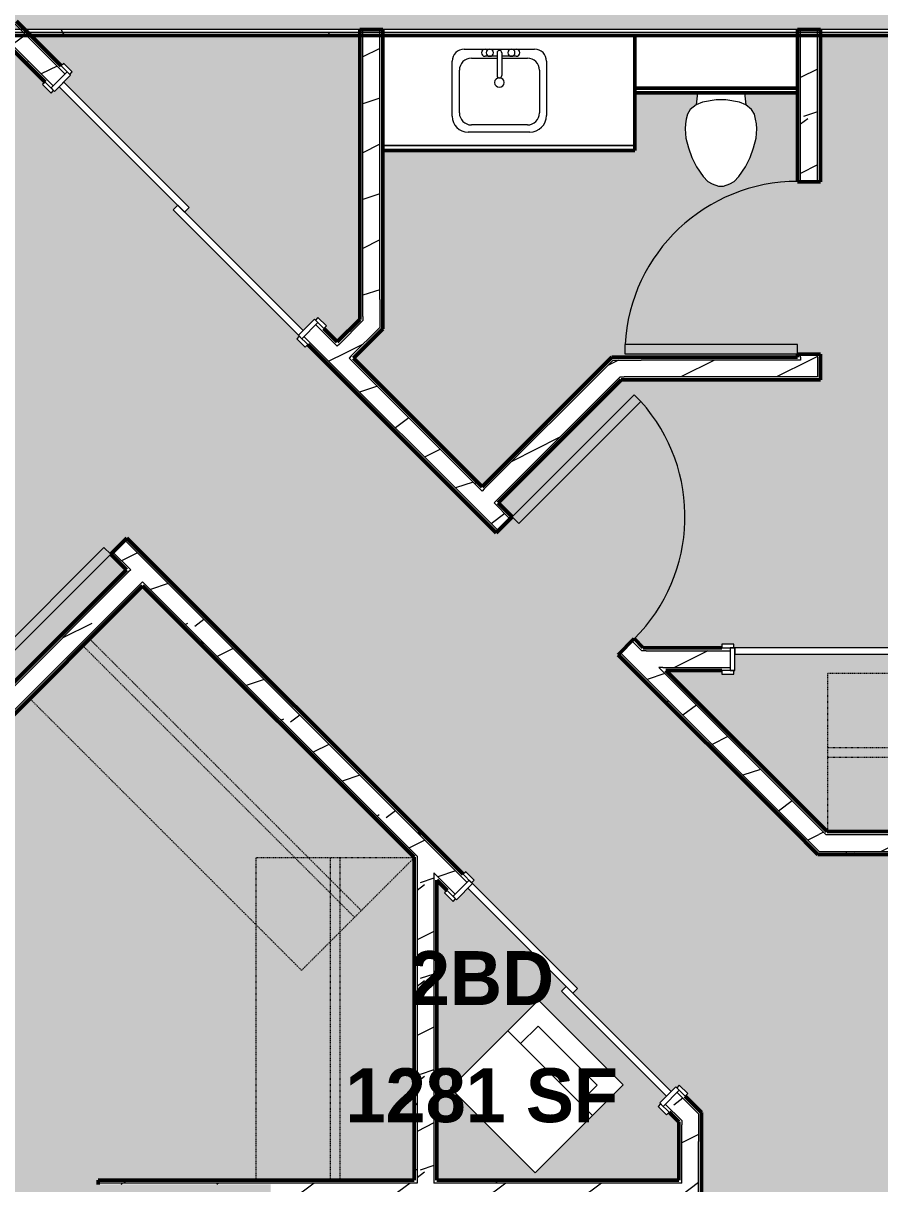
# Model space of a CAD drawing. Header units: inches. Extents: x -4292 to -464, y 9706 to 12474.
# Drawn here: x -2433.8 to -2255.1, y 10173.1 to 10415.3 of the extents above; entities that cross this region are included whole.
import ezdxf

# ---------------------------------------------------------------- set-up
doc = ezdxf.new("R2010")
doc.units = ezdxf.units.IN
doc.header["$MEASUREMENT"] = 0
doc.linetypes.add('Dash', pattern=[0.25, 0.125, -0.125])
for name, color, linetype, lineweight in [('A-AREA-IDEN', 2, 'Continuous', 9), ('A-AREA-PATT-4', 254, 'Continuous', 9), ('A-DOOR-1', 7, 'Continuous', 9), ('A-DOOR-2', 90, 'Continuous', 20), ('A-DOOR-FRAM-1', 90, 'Continuous', 20), ('A-WALL', 113, 'Continuous', 13), ('A-WALL-2', 250, 'Continuous', 50), ('A-WALL-3', 50, 'Continuous', 13), ('A-WALL-PATT-1', 7, 'Continuous', 9), ('A-WALL-PATT-2', 8, 'Continuous', 9), ('A-WALL-PATT-5', 111, 'Continuous', 9), ('I-WALL-1', 2, 'Continuous', 50), ('P-SANR-FIXT-1', 7, 'Continuous', 9), ('Q-CASE-1', 250, 'Continuous', 50), ('Q-CASE-2', 7, 'Continuous', 9), ('Q-CASE-HDLN-1', 7, 'Dash', 9)]:
    doc.layers.add(name, color=color, linetype=linetype, lineweight=lineweight)
doc.styles.add('Century Gothic_B', font='GOTHICB.TTF', dxfattribs={"height": 11.25})
pattern_1 = [(0, (0, 0), (38.4, 9.6), [1.584, -27.216, 1.584, -27.216, -153.6]), (0, (0, 0), (38.4, 9.6), [-57.6, 1.584, -56.016, 1.584, -27.216, -67.2]), (0, (0, 0), (38.4, 9.6), [-144, 1.584, -17.616, 1.584, -46.416]), (120, (14.4, 4.8), (-27.513844, 28.4553755), [1.584, -27.216, 1.584, -27.216, -153.6]), (120, (14.4, 4.8), (-27.513844, 28.4553755), [-57.6, 1.584, -56.016, 1.584, -27.216, -67.2]), (120, (14.4, 4.8), (-27.513844, 28.4553755), [-144, 1.584, -17.616, 1.584, -46.416]), (240, (19.2, 24), (-10.886156, -38.0553755), [1.584, -27.216, 1.584, -27.216, -153.6]), (240, (19.2, 24), (-10.886156, -38.0553755), [-57.6, 1.584, -56.016, 1.584, -27.216, -67.2]), (240, (19.2, 24), (-10.886156, -38.0553755), [-144, 1.584, -17.616, 1.584, -46.416])]
pattern_2 = [(216.87, (7.997, 19.992), (59.9755286, 39.9843071), [9.996, -89.964]), (206.565, (19.992, 13.994), (-19.991807, -19.992219), [22.352, -22.352]), (198.435, (19.992, 3.998), (-39.983821, -19.991955), [12.644, -50.576])]

msp = doc.modelspace()

# ---------------------------------------------------------------- hatches: boundary and pattern name
at = {"layer": 'A-AREA-PATT-4'}
h = msp.add_hatch(color=256, dxfattribs=at)
h.paths.add_polyline_path([(-2476.2006, 10374.4899), (-2474.9632, 10375.7274), (-2449.5073, 10350.2715), (-2450.7448, 10349.0341), (-2475.0515, 10373.3409)], flags=0)
h.paths.add_polyline_path([(-2499.6659, 10352.0262), (-2479.6659, 10352.0262), (-2479.6659, 10350.2762), (-2499.6659, 10350.2762)], flags=0)
h.paths.add_polyline_path([(-2290.1362, 9985.6894), (-2254.1112, 9985.6894), (-2254.1112, 9989.0644), (-2076.7987, 9989.0644), (-2076.7987, 10217.8239), (-2203.0257, 10217.8239), (-2203.0257, 10209.8239), (-2238.7757, 10209.8239), (-2238.7757, 10217.8239), (-2243.5257, 10217.8239), (-2243.5257, 10241.8239), (-2268.0509, 10241.8239), (-2309.7346, 10283.5076), (-2306.3759, 10286.8664), (-2304.4834, 10284.9739), (-2288.0746, 10284.9739), (-2288.0746, 10285.7239), (-2285.5746, 10285.7239), (-2285.5746, 10284.9739), (-2248.3246, 10284.9739), (-2248.3246, 10283.5989), (-2213.3246, 10283.5989), (-2213.3246, 10284.9739), (-2213.0746, 10284.9739), (-2213.0746, 10285.7239), (-2208.0746, 10285.7239), (-2208.0746, 10284.9739), (-2207.8246, 10284.9739), (-2207.8246, 10283.5989), (-2172.8246, 10283.5989), (-2172.8246, 10284.9739), (-2135.5746, 10284.9739), (-2135.5746, 10285.7239), (-2133.0746, 10285.7239), (-2133.0746, 10284.9739), (-2076.7987, 10284.9739), (-2076.7987, 10412.7894), (-2267.4966, 10412.7894), (-2267.4966, 10382.2428), (-2272.2466, 10382.2428), (-2272.2466, 10400.7894), (-2283.3219, 10400.7894), (-2283.0372, 10398.3132), (-2281.8454, 10397.3132), (-2281.2787, 10396.3132), (-2280.9209, 10394.8037), (-2280.8337, 10394.3094), (-2280.7466, 10393.3132), (-2280.9209, 10391.3208), (-2281.4588, 10389.3132), (-2282.1867, 10387.3132), (-2283.1194, 10385.3132), (-2284.5068, 10383.3132), (-2285.5068, 10382.3132), (-2286.3728, 10381.8132), (-2287.7466, 10381.3132), (-2288.7466, 10381.3132), (-2290.1203, 10381.8132), (-2290.9863, 10382.3132), (-2292.0529, 10383.4092), (-2293.4559, 10385.4894), (-2294.3064, 10387.3132), (-2295.0343, 10389.3132), (-2295.5722, 10391.3208), (-2295.7466, 10393.3132), (-2295.5722, 10394.8037), (-2295.4824, 10395.3132), (-2295.2144, 10396.3132), (-2294.6477, 10397.3132), (-2293.4559, 10398.3132), (-2293.1712, 10400.7894), (-2306.2466, 10400.7894), (-2306.2466, 10388.7894), (-2358.8391, 10388.7894), (-2358.8391, 10351.5345), (-2364.9415, 10345.432), (-2338.0715, 10318.562), (-2311.0157, 10345.6178), (-2272.2466, 10345.6178), (-2272.2466, 10346.2428), (-2267.4966, 10346.2428), (-2267.4966, 10340.8678), (-2309.0482, 10340.8678), (-2334.7127, 10315.2032), (-2331.8317, 10312.3222), (-2335.1905, 10308.9635), (-2374.4656, 10348.2386), (-2374.9959, 10347.7083), (-2376.7637, 10349.476), (-2376.2334, 10350.0064), (-2402.5731, 10376.3461), (-2401.6008, 10377.3184), (-2426.3496, 10402.0671), (-2427.3218, 10401.0948), (-2427.4986, 10401.2716), (-2428.0289, 10400.7413), (-2429.7967, 10402.509), (-2429.2664, 10403.0394), (-2437.7517, 10411.5247), (-2448.6234, 10400.6529), (-2449.3305, 10401.36), (-2450.7448, 10399.9458), (-2452.1148, 10401.3158), (-2452.5567, 10400.8739), (-2452.6009, 10400.9181), (-2477.1729, 10376.3461), (-2477.1287, 10376.3019), (-2477.5706, 10375.86), (-2476.2006, 10374.4899), (-2477.5264, 10373.1641), (-2437.6738, 10333.3114), (-2441.0325, 10329.9527), (-2480.1781, 10369.0982), (-2491.0869, 10358.1894), (-2499.6659, 10358.1894), (-2499.6659, 10352.0262), (-2501.4159, 10352.0262), (-2501.4159, 10351.4012), (-2503.4159, 10351.4012), (-2503.4159, 10352.0262), (-2504.5409, 10352.0262), (-2504.5409, 10354.0262), (-2504.4159, 10354.0262), (-2504.4159, 10358.1894), (-2519.9487, 10358.1894), (-2519.9487, 10308.4012), (-2504.4159, 10308.4012), (-2504.4159, 10310.0262), (-2504.5409, 10310.0262), (-2504.5409, 10312.0262), (-2503.4159, 10312.0262), (-2503.4159, 10312.6512), (-2501.4159, 10312.6512), (-2501.4159, 10312.0262), (-2499.6659, 10312.0262), (-2499.6659, 10303.6512), (-2519.9487, 10303.6512), (-2519.9487, 10297.6274), (-2512.5225, 10297.6274), (-2511.5581, 10297.5005), (-2510.6594, 10297.1282), (-2509.8877, 10296.5361), (-2509.2955, 10295.7643), (-2508.9233, 10294.8656), (-2508.7963, 10293.8249), (-2508.7963, 10292.5129), (-2505.7725, 10292.8606), (-2504.7725, 10294.0523), (-2503.7725, 10294.6191), (-2502.263, 10294.9769), (-2501.7687, 10295.0641), (-2500.6493, 10295.1404), (-2498.7801, 10294.9769), (-2496.7725, 10294.439), (-2494.7725, 10293.711), (-2492.7725, 10292.7784), (-2490.7725, 10291.391), (-2489.7725, 10290.391), (-2489.2673, 10289.5107), (-2488.7725, 10288.1512), (-2488.7725, 10287.1512), (-2489.2725, 10285.7775), (-2489.7725, 10284.9115), (-2490.7725, 10283.9115), (-2492.7725, 10282.524), (-2495.233, 10281.4238), (-2496.9487, 10280.8162), (-2498.7801, 10280.3255), (-2500.7725, 10280.1512), (-2502.263, 10280.3255), (-2502.7725, 10280.4154), (-2503.7725, 10280.6833), (-2504.7725, 10281.2501), (-2505.7725, 10282.4418), (-2508.7963, 10282.7896), (-2508.7963, 10281.4012), (-2508.9233, 10280.4368), (-2509.2955, 10279.5381), (-2509.8877, 10278.7664), (-2510.6594, 10278.1742), (-2511.6956, 10277.7839), (-2512.5704, 10277.675), (-2519.9487, 10277.675), (-2519.9487, 10269.6512), (-2495.9487, 10269.6512), (-2495.9487, 10203.8239), (-2459.9487, 10203.8239), (-2459.9487, 10210.516), (-2459.0737, 10210.516), (-2459.0737, 10174.516), (-2456.0737, 10174.516), (-2456.0737, 10210.516), (-2455.1987, 10210.516), (-2455.1987, 10173.8239), (-2452.1987, 10173.8239), (-2452.1987, 10169.0739), (-2519.9487, 10169.0739), (-2519.9487, 10133.7894), (-2439.9487, 10133.7894), (-2439.9487, 10055.7894), (-2519.9487, 10055.7894), (-2519.9487, 10022.3144), (-2526.1362, 10022.3144), (-2526.1362, 10021.5894), (-2514.0987, 10021.5894), (-2514.0987, 9989.0644), (-2403.9487, 9989.0644), (-2403.9487, 10123.8144), (-2399.1987, 10123.8144), (-2399.1987, 9989.0644), (-2297.0737, 9989.0644), (-2297.0737, 10127.4489), (-2292.3237, 10127.4489), (-2292.3237, 9989.0644), (-2292.1362, 9989.0644), (-2292.1362, 9985.6894), (-2292.0529, 9985.6894)], flags=0)
h.paths.add_polyline_path([(-2138.5362, 9990.0644), (-2204.8708, 9990.0644), (-2204.8264, 10006.1894), (-2186.8708, 10006.1894), (-2186.8708, 10002.1894), (-2150.8708, 10002.1894), (-2150.8708, 10006.1894), (-2132.8708, 10006.1894), (-2132.8708, 9990.0644), (-2133.8708, 9990.0644)], flags=0)
h.paths.add_polyline_path([(-2082.3605, 10003.1394), (-2113.3605, 10003.1394), (-2113.3605, 10009.1394), (-2114.3605, 10009.1394), (-2114.3605, 10045.1394), (-2113.3605, 10045.1394), (-2113.3605, 10051.1394), (-2078.3605, 10051.1394), (-2078.3605, 10003.1394)], flags=0)
h.paths.add_polyline_path([(-2236.9236, 10003.1394), (-2252.3605, 10003.1394), (-2252.3605, 10051.1394), (-2217.3605, 10051.1394), (-2217.3605, 10045.1394), (-2216.3605, 10045.1394), (-2216.3605, 10009.1394), (-2217.3605, 10009.1394), (-2217.3605, 10003.1394), (-2231.9636, 10003.1394)], flags=0)
h.paths.add_polyline_path([(-2512.5704, 10034.7894), (-2519.4487, 10034.7894), (-2519.4487, 10052.7894), (-2501.4487, 10052.7894), (-2501.4487, 10034.7894), (-2511.0025, 10034.7894)], flags=0)
h.paths.add_polyline_path([(-2129.3605, 10054.4644), (-2201.3605, 10054.4644), (-2201.3605, 10055.4644), (-2207.3605, 10055.4644), (-2207.3605, 10090.4644), (-2123.3605, 10090.4644), (-2123.3605, 10055.4644), (-2129.3605, 10055.4644)], flags=0)
h.paths.add_polyline_path([(-2130.2217, 10125.0484), (-2145.7217, 10125.0484), (-2145.7217, 10133.8239), (-2157.2217, 10133.8239), (-2157.2217, 10125.0484), (-2173.7217, 10125.0484), (-2173.7217, 10133.8239), (-2188.4442, 10133.8239), (-2188.4442, 10125.0484), (-2204.9442, 10125.0484), (-2204.9442, 10133.8239), (-2216.4442, 10133.8239), (-2216.4442, 10125.0484), (-2232.9442, 10125.0484), (-2232.9442, 10133.8239), (-2250.3342, 10133.8239), (-2250.3342, 10169.8239), (-2172.2486, 10169.8239), (-2172.2266, 10172.0553), (-2172.191, 10172.1412), (-2172.0518, 10172.1989), (-2171.1557, 10172.22), (-2171.1557, 10172.4489), (-2168.5325, 10172.4489), (-2168.5325, 10172.6989), (-2167.942, 10172.6989), (-2167.942, 10172.4489), (-2167.3514, 10172.4489), (-2167.3514, 10172.6989), (-2166.7609, 10172.6989), (-2166.7609, 10172.4489), (-2166.1703, 10172.4489), (-2166.1703, 10172.6989), (-2165.5798, 10172.6989), (-2165.5798, 10172.4489), (-2164.9892, 10172.4489), (-2164.9892, 10172.6989), (-2164.3986, 10172.6989), (-2164.3986, 10172.4489), (-2155.0076, 10172.4489), (-2155.0076, 10172.6989), (-2153.1062, 10172.6989), (-2153.1062, 10172.4489), (-2149.3416, 10172.4489), (-2149.3416, 10172.1989), (-2148.4455, 10172.1989), (-2148.2486, 10172.002), (-2148.2486, 10169.8239), (-2112.7987, 10169.8239), (-2112.7987, 10133.8239), (-2129.2217, 10133.8239), (-2129.2217, 10125.0484)], flags=0)
h.paths.add_polyline_path([(-2519.2397, 10136.7212), (-2519.4487, 10136.7212), (-2519.4487, 10154.7212), (-2501.4487, 10154.7212), (-2501.4487, 10136.7212), (-2518.4112, 10136.7212)], flags=0)
h.paths.add_polyline_path([(-2401.5737, 10159.8144), (-2403.9487, 10159.8144), (-2403.9487, 10169.0739), (-2418.1987, 10169.0739), (-2418.1987, 10169.9489), (-2382.1987, 10169.9489), (-2382.1987, 10172.9489), (-2418.1987, 10172.9489), (-2418.1987, 10173.8239), (-2352.2987, 10173.8239), (-2352.2987, 10241.2189), (-2408.9475, 10297.8677), (-2455.1987, 10251.6165), (-2455.1987, 10244.516), (-2459.9487, 10244.516), (-2459.9487, 10253.584), (-2412.3063, 10301.2265), (-2415.5767, 10304.4968), (-2412.2179, 10307.8556), (-2342.0376, 10237.6753), (-2341.5072, 10238.2056), (-2339.7395, 10236.4378), (-2340.2698, 10235.9075), (-2318.1727, 10213.8104), (-2319.145, 10212.8381), (-2298.6389, 10192.332), (-2297.6666, 10193.3043), (-2297.4898, 10193.1275), (-2296.9595, 10193.6579), (-2295.1917, 10191.8901), (-2295.7221, 10191.3598), (-2292.3237, 10187.9614), (-2292.3237, 10163.4489), (-2297.0737, 10163.4489), (-2297.0737, 10169.0739), (-2399.1987, 10169.0739), (-2399.1987, 10159.8144), (-2399.8237, 10159.8144)], flags=0)
h.paths.add_polyline_path([(-2297.0737, 10173.8239), (-2297.0737, 10185.9939), (-2299.0808, 10188.001), (-2299.6112, 10187.4707), (-2301.3789, 10189.2384), (-2300.8486, 10189.7688), (-2301.0254, 10189.9455), (-2299.6112, 10191.3598), (-2321.5315, 10213.2801), (-2320.5592, 10214.2523), (-2341.0653, 10234.7584), (-2343.4518, 10232.372), (-2343.6286, 10232.5487), (-2344.1589, 10232.0184), (-2345.9267, 10233.7862), (-2345.3963, 10234.3165), (-2347.5487, 10236.4378), (-2347.5487, 10173.8239), (-2308.6381, 10173.8239)], flags=0)
h.paths.add_polyline_path([(-2327.0228, 10175.3526), (-2344.7005, 10193.0303), (-2326.3157, 10211.4151), (-2308.6381, 10193.7374), (-2323.322, 10179.0535)], flags=0)
h.paths.add_polyline_path([(-2238.7757, 10239.8239), (-2203.0257, 10239.8239), (-2203.0257, 10241.8239), (-2238.7757, 10241.8239)], flags=0)
h.paths.add_polyline_path([(-2076.7987, 10246.5739), (-2076.7987, 10248.1894), (-2101.0487, 10248.2239), (-2101.0487, 10257.6979), (-2101.5487, 10257.7229), (-2101.5487, 10258.1809), (-2101.0487, 10258.1809), (-2101.0487, 10274.4522), (-2101.5487, 10274.4896), (-2101.5487, 10275.1766), (-2101.0487, 10275.1766), (-2101.0487, 10276.1894), (-2076.7987, 10276.1894), (-2076.7987, 10280.2239), (-2103.9737, 10280.2239), (-2103.9737, 10278.2239), (-2108.7237, 10278.2239), (-2108.7237, 10280.2239), (-2133.0746, 10280.2239), (-2133.0746, 10279.4739), (-2135.5746, 10279.4739), (-2135.5746, 10280.2239), (-2135.8246, 10280.2239), (-2135.8246, 10283.5989), (-2170.8246, 10283.5989), (-2170.8246, 10282.2239), (-2207.8246, 10282.2239), (-2207.8246, 10280.2239), (-2208.0746, 10280.2239), (-2208.0746, 10279.4739), (-2213.0746, 10279.4739), (-2213.0746, 10280.2239), (-2213.3246, 10280.2239), (-2213.3246, 10282.2239), (-2250.3246, 10282.2239), (-2250.3342, 10283.5989), (-2285.3246, 10283.5989), (-2285.3246, 10280.2239), (-2285.5746, 10280.2239), (-2285.5746, 10279.4739), (-2288.0746, 10279.4739), (-2288.0746, 10280.2239), (-2299.7334, 10280.2239), (-2266.0834, 10246.5739), (-2108.7237, 10246.5739), (-2108.7237, 10248.2239), (-2103.9737, 10248.2239), (-2103.9737, 10246.5739), (-2099.1001, 10246.5739)], flags=0)
h.paths.add_polyline_path([(-2499.6659, 10312.0262), (-2499.6659, 10313.7762), (-2479.6659, 10313.7762), (-2479.6659, 10312.0262), (-2498.8966, 10312.0262)], flags=0)
h.paths.add_polyline_path([(-2202.8601, 10332.5245), (-2202.8601, 10412.5245), (-2124.8601, 10412.5245), (-2124.8601, 10332.5245), (-2126.6648, 10332.5245)], flags=0)
h.paths.add_polyline_path([(-2368.3003, 10348.7908), (-2363.5891, 10353.502), (-2363.5891, 10412.7894), (-2432.2989, 10412.7894), (-2425.9076, 10406.3981), (-2425.3773, 10406.9285), (-2423.6095, 10405.1607), (-2424.1399, 10404.6304), (-2423.9631, 10404.4536), (-2425.3773, 10403.0394), (-2399.2143, 10376.8764), (-2400.1866, 10375.9041), (-2375.4379, 10351.1554), (-2373.0514, 10353.5419), (-2372.8746, 10353.3651), (-2372.3443, 10353.8954), (-2370.5765, 10352.1277), (-2371.1069, 10351.5974), (-2368.9855, 10349.476)], flags=0)
h.paths.add_polyline_path([(-2121.8601, 10394.0245), (-2121.8601, 10412.0245), (-2103.8601, 10412.0245), (-2103.8601, 10394.0245), (-2106.3487, 10394.0245)], flags=0)
h.paths.add_polyline_path([(-2205.7919, 10394.0245), (-2223.7919, 10394.0245), (-2223.7919, 10412.0245), (-2205.7919, 10412.0245)], flags=0)
at = {"layer": 'A-WALL-PATT-1'}
h = msp.add_hatch(dxfattribs=at)
h.set_pattern_fill('FP_1', color=256, style=0, pattern_type=2)
h.set_pattern_definition(pattern_1)
h.paths.add_polyline_path([(-2268.0509, 10242.4489), (-2267.792, 10242.4489), (-2309.2927, 10283.9496), (-2309.7346, 10283.5076), (-2268.6759, 10242.4489)], flags=0)
h.paths.add_polyline_path([(-2335.1905, 10308.9635), (-2334.7486, 10309.4054), (-2375.2611, 10349.918), (-2375.703, 10349.476), (-2347.1823, 10320.9553)], flags=0)
h.paths.add_polyline_path([(-2428.0289, 10401.8019), (-2427.587, 10402.2439), (-2437.3466, 10411.9298), (-2437.7517, 10411.5247), (-2428.4709, 10402.2439)], flags=0)
h.paths.add_polyline_path([(-2438.1936, 10412.7894), (-2438.1325, 10412.7894), (-2438.1936, 10412.8505), (-2438.2547, 10412.7894)], flags=0)
h = msp.add_hatch(dxfattribs=at)
h.set_pattern_fill('FP_1', color=256, style=0, pattern_type=2)
h.set_pattern_definition(pattern_1)
h.paths.add_polyline_path([(-2266.9673, 10246.5739), (-2266.0834, 10246.5739), (-2300.3584, 10280.8489), (-2301.2423, 10280.8489), (-2271.917, 10251.5236)], flags=0)
h.paths.add_polyline_path([(-2304.7423, 10284.3489), (-2303.8584, 10284.3489), (-2306.3759, 10286.8664), (-2306.8178, 10286.4244)], flags=0)
h.paths.add_polyline_path([(-2332.2737, 10311.8803), (-2331.8317, 10312.3222), (-2335.1547, 10315.6452), (-2335.5966, 10315.2032), (-2334.7486, 10314.3552)], flags=0)
h.paths.add_polyline_path([(-2338.0715, 10317.6781), (-2337.6295, 10318.12), (-2365.3835, 10345.874), (-2365.8254, 10345.432), (-2347.1823, 10326.7889)], flags=0)
h.paths.add_polyline_path([(-2368.3003, 10347.9069), (-2367.8583, 10348.3488), (-2372.3443, 10352.8348), (-2372.7862, 10352.3928), (-2368.7422, 10348.3488)], flags=0)
h.paths.add_polyline_path([(-2425.1121, 10404.7187), (-2424.6702, 10405.1607), (-2432.2989, 10412.7894), (-2433.1828, 10412.7894), (-2425.3773, 10404.9839)], flags=0)
h = msp.add_hatch(dxfattribs=at)
h.set_pattern_fill('FP_1', color=256, style=0, pattern_type=2)
h.set_pattern_definition(pattern_1)
h.paths.add_polyline_path([(-2292.3237, 10187.0775), (-2292.3237, 10187.9614), (-2296.9595, 10192.5972), (-2297.4015, 10192.1553), (-2292.9487, 10187.7025)], flags=0)
h.paths.add_polyline_path([(-2341.2421, 10235.9959), (-2340.8001, 10236.4378), (-2412.2179, 10307.8556), (-2412.6599, 10307.4137), (-2341.684, 10236.4378)], flags=0)
h.paths.add_polyline_path([(-2438.1157, 10332.8695), (-2437.6738, 10333.3114), (-2477.5284, 10373.1622), (-2477.6148, 10373.0757), (-2477.7916, 10373.2525), (-2478.1451, 10372.8989), (-2440.5906, 10335.3444)], flags=0)
h = msp.add_hatch(dxfattribs=at)
h.set_pattern_fill('FP_1', color=256, style=0, pattern_type=2)
h.set_pattern_definition(pattern_1)
h.paths.add_polyline_path([(-2296.4487, 10185.3689), (-2296.4487, 10186.2528), (-2299.8763, 10189.6804), (-2300.3183, 10189.2384), (-2297.0737, 10185.9939)], flags=0)
h.paths.add_polyline_path([(-2344.1589, 10233.0791), (-2343.7169, 10233.521), (-2348.1737, 10237.9778), (-2348.1737, 10237.0939), (-2344.6008, 10233.521)], flags=0)
h.paths.add_polyline_path([(-2351.6737, 10240.5939), (-2351.6737, 10241.4778), (-2408.9475, 10298.7516), (-2409.3895, 10298.3097), (-2352.2987, 10241.2189)], flags=0)
h.paths.add_polyline_path([(-2411.8644, 10300.7845), (-2411.4224, 10301.2265), (-2415.1347, 10304.9388), (-2415.5767, 10304.4968), (-2412.3063, 10301.2265)], flags=0)
h.paths.add_polyline_path([(-2441.0325, 10329.9527), (-2440.5906, 10330.3946), (-2480.62, 10370.4241), (-2481.062, 10369.9821), (-2441.4745, 10330.3946)], flags=0)
h = msp.add_hatch(dxfattribs=at)
h.set_pattern_fill('FP_1', color=256, style=0, pattern_type=2)
h.set_pattern_definition(pattern_1)
h.paths.add_polyline_path([(-2337.6295, 10318.12), (-2310.1318, 10345.6178), (-2311.0157, 10345.6178), (-2338.0715, 10318.562)], flags=0)
h = msp.add_hatch(dxfattribs=at)
h.set_pattern_fill('FP_1', color=256, style=0, pattern_type=2)
h.set_pattern_definition(pattern_1)
h.paths.add_polyline_path([(-2292.0529, 10340.8678), (-2267.4966, 10340.8678), (-2267.4966, 10341.4928), (-2308.4232, 10341.4928), (-2309.0482, 10340.8678), (-2304.9232, 10340.8678)], flags=0)
h = msp.add_hatch(dxfattribs=at)
h.set_pattern_fill('FP_1', color=256, style=0, pattern_type=2)
h.set_pattern_definition(pattern_1)
h.paths.add_polyline_path([(-2181.7942, 10241.8239), (-2076.1737, 10241.8239), (-2076.1737, 10242.4489), (-2239.4007, 10242.4489), (-2239.4007, 10241.8239), (-2203.0257, 10241.8239)], flags=0)
h.paths.add_polyline_path([(-2266.3423, 10241.8239), (-2242.9007, 10241.8239), (-2242.9007, 10242.4489), (-2268.6759, 10242.4489), (-2268.0509, 10241.8239), (-2267.167, 10241.8239)], flags=0)
h = msp.add_hatch(dxfattribs=at)
h.set_pattern_fill('FP_1', color=256, style=0, pattern_type=2)
h.set_pattern_definition(pattern_1)
h.paths.add_polyline_path([(-2351.6737, 10173.8239), (-2351.6737, 10240.5939), (-2352.2987, 10241.2189), (-2352.2987, 10173.8239)], flags=0)
h = msp.add_hatch(dxfattribs=at)
h.set_pattern_fill('FP_1', color=256, style=0, pattern_type=2)
h.set_pattern_definition(pattern_1)
h.paths.add_polyline_path([(-2347.5487, 10173.8239), (-2347.5487, 10236.4689), (-2348.1737, 10237.0939), (-2348.1737, 10173.8239)], flags=0)
h = msp.add_hatch(dxfattribs=at)
h.set_pattern_fill('FP_1', color=256, style=0, pattern_type=2)
h.set_pattern_definition(pattern_1)
h.paths.add_polyline_path([(-2292.9487, 9988.4394), (-2292.3237, 9988.4394), (-2292.3237, 10127.4489), (-2292.9487, 10127.4489), (-2292.9487, 9997.5995)], flags=0)
h.paths.add_polyline_path([(-2292.9487, 10163.4489), (-2292.3237, 10163.4489), (-2292.3237, 10187.0775), (-2292.9487, 10187.7025), (-2292.9487, 10169.6989)], flags=0)
h = msp.add_hatch(dxfattribs=at)
h.set_pattern_fill('FP_1', color=256, style=0, pattern_type=2)
h.set_pattern_definition(pattern_1)
h.paths.add_polyline_path([(-2308.6381, 10173.1989), (-2297.0737, 10173.1989), (-2297.0737, 10173.8239), (-2348.1737, 10173.8239), (-2348.1737, 10173.1989), (-2319.6176, 10173.1989)], flags=0)
h.paths.add_polyline_path([(-2382.1987, 10173.1989), (-2351.6737, 10173.1989), (-2351.6737, 10173.8239), (-2418.1987, 10173.8239), (-2418.1987, 10173.1989), (-2402.3117, 10173.1989)], flags=0)
h.paths.add_polyline_path([(-2485.0058, 10173.1989), (-2459.3237, 10173.2402), (-2459.3237, 10173.8239), (-2519.9487, 10173.8239), (-2519.9487, 10173.1989), (-2487.8791, 10173.1989)], flags=0)
h.paths.add_polyline_path([(-2452.1987, 10173.1989), (-2452.1987, 10173.8239), (-2455.8237, 10173.8239), (-2455.8237, 10173.1989), (-2455.1987, 10173.1989)], flags=0)
at = {"layer": 'A-WALL-PATT-2'}
h = msp.add_hatch(dxfattribs=at)
h.set_pattern_fill('FP_2', color=256, style=0, pattern_type=2)
h.set_pattern_definition(pattern_2)
h.paths.add_polyline_path([(-2266.3587, 10245.9489), (-2266.3423, 10245.9489), (-2306.8178, 10286.4244), (-2309.2927, 10283.9496), (-2271.292, 10245.9489), (-2266.9673, 10245.9489)], flags=0)
h.paths.add_polyline_path([(-2334.7486, 10309.4054), (-2332.2737, 10311.8803), (-2372.7862, 10352.3928), (-2375.2611, 10349.918), (-2347.1823, 10321.8392)], flags=0)
h.paths.add_polyline_path([(-2436.4869, 10412.7894), (-2437.0047, 10414.0394), (-2438.1936, 10412.8505), (-2437.7517, 10412.4085), (-2437.3708, 10412.7894), (-2436.7458, 10412.7894)], flags=0)
h.paths.add_polyline_path([(-2427.587, 10402.2439), (-2425.1121, 10404.7187), (-2433.1828, 10412.7894), (-2436.4869, 10412.7894), (-2437.3097, 10411.9666), (-2427.8522, 10402.509)], flags=0)
h = msp.add_hatch(dxfattribs=at)
h.set_pattern_fill('FP_2', color=256, style=0, pattern_type=2)
h.set_pattern_definition(pattern_2)
h.paths.add_polyline_path([(-2362.9641, 10353.2431), (-2359.4641, 10356.7431), (-2359.4641, 10412.7894), (-2362.9641, 10412.7894), (-2362.9641, 10353.502)], flags=0)
h = msp.add_hatch(dxfattribs=at)
h.set_pattern_fill('FP_2', color=256, style=0, pattern_type=2)
h.set_pattern_definition(pattern_2)
h.paths.add_polyline_path([(-2268.1216, 10344.9928), (-2268.1216, 10346.2428), (-2271.6216, 10346.2428), (-2271.6216, 10344.9928)], flags=0)
h.paths.add_polyline_path([(-2271.6216, 10382.2428), (-2268.1216, 10382.2428), (-2268.1216, 10412.7894), (-2271.6216, 10412.7894), (-2271.6216, 10411.9766)], flags=0)
h = msp.add_hatch(dxfattribs=at)
h.set_pattern_fill('FP_2', color=256, style=0, pattern_type=2)
h.set_pattern_definition(pattern_2)
h.paths.add_polyline_path([(-2292.9487, 10182.7528), (-2292.9487, 10187.7025), (-2297.4015, 10192.1553), (-2299.8763, 10189.6804), (-2293.8164, 10183.6205)], flags=0)
h.paths.add_polyline_path([(-2343.7169, 10233.521), (-2341.2421, 10235.9959), (-2412.6599, 10307.4137), (-2415.1347, 10304.9388), (-2344.1589, 10233.9629)], flags=0)
h.paths.add_polyline_path([(-2440.5906, 10330.3946), (-2438.1157, 10332.8695), (-2478.1451, 10372.8989), (-2480.62, 10370.4241), (-2451.2465, 10341.0505)], flags=0)
h = msp.add_hatch(dxfattribs=at)
h.set_pattern_fill('FP_2', color=256, style=0, pattern_type=2)
h.set_pattern_definition(pattern_2)
h.paths.add_polyline_path([(-2365.8254, 10345.432), (-2359.4641, 10351.7933), (-2359.4641, 10356.7431), (-2368.3003, 10347.9069), (-2366.2674, 10345.874)], flags=0)
h = msp.add_hatch(dxfattribs=at)
h.set_pattern_fill('FP_2', color=256, style=0, pattern_type=2)
h.set_pattern_definition(pattern_2)
h.paths.add_polyline_path([(-2335.5966, 10315.2032), (-2305.8071, 10344.9928), (-2310.7568, 10344.9928), (-2338.0715, 10317.6781), (-2336.0385, 10315.6452)], flags=0)
h = msp.add_hatch(dxfattribs=at)
h.set_pattern_fill('FP_2', color=256, style=0, pattern_type=2)
h.set_pattern_definition(pattern_2)
h.paths.add_polyline_path([(-2268.1216, 10341.4928), (-2268.1216, 10344.9928), (-2305.8071, 10344.9928), (-2309.3071, 10341.4928), (-2292.0529, 10341.4928)], flags=0)
h = msp.add_hatch(dxfattribs=at)
h.set_pattern_fill('FP_2', color=256, style=0, pattern_type=2)
h.set_pattern_definition(pattern_2)
h.paths.add_polyline_path([(-2459.3237, 10248.3754), (-2408.9475, 10298.7516), (-2411.4224, 10301.2265), (-2459.3237, 10253.3252), (-2459.3237, 10250.9915)], flags=0)
h = msp.add_hatch(dxfattribs=at)
h.set_pattern_fill('FP_2', color=256, style=0, pattern_type=2)
h.set_pattern_definition(pattern_2)
h.paths.add_polyline_path([(-2076.7987, 10280.8489), (-2076.1737, 10280.8489), (-2076.1737, 10284.3489), (-2134.8246, 10284.3489), (-2134.8246, 10280.8489), (-2099.1001, 10280.8489)], flags=0)
h.paths.add_polyline_path([(-2212.3246, 10280.8489), (-2208.8246, 10280.8489), (-2208.8246, 10284.3489), (-2212.3246, 10284.3489)], flags=0)
h.paths.add_polyline_path([(-2300.3584, 10280.8489), (-2286.3246, 10280.8489), (-2286.3246, 10284.3489), (-2304.7423, 10284.3489), (-2301.2423, 10280.8489)], flags=0)
h = msp.add_hatch(dxfattribs=at)
h.set_pattern_fill('FP_2', color=256, style=0, pattern_type=2)
h.set_pattern_definition(pattern_2)
h.paths.add_polyline_path([(-2126.6648, 10242.4489), (-2076.1737, 10242.4489), (-2076.1737, 10245.9489), (-2271.2425, 10245.8994), (-2267.792, 10242.4489), (-2181.7942, 10242.4489)], flags=0)
h = msp.add_hatch(dxfattribs=at)
h.set_pattern_fill('FP_2', color=256, style=0, pattern_type=2)
h.set_pattern_definition(pattern_2)
h.paths.add_polyline_path([(-2348.1737, 10173.1989), (-2348.1737, 10237.9778), (-2351.6737, 10241.4778), (-2351.6737, 10173.1989)], flags=0)
h = msp.add_hatch(dxfattribs=at)
h.set_pattern_fill('FP_2', color=256, style=0, pattern_type=2)
h.set_pattern_definition(pattern_2)
h.paths.add_polyline_path([(-2296.4487, 9988.4394), (-2292.9487, 9988.4394), (-2292.9487, 10127.4489), (-2296.4487, 10127.4489), (-2296.4487, 9997.8304)], flags=0)
h.paths.add_polyline_path([(-2292.9487, 10163.4489), (-2292.9487, 10182.7528), (-2296.4487, 10186.2528), (-2296.4487, 10163.4489)], flags=0)
h = msp.add_hatch(dxfattribs=at)
h.set_pattern_fill('FP_2', color=256, style=0, pattern_type=2)
h.set_pattern_definition(pattern_2)
h.paths.add_polyline_path([(-2348.1737, 10169.6989), (-2296.4487, 10169.7027), (-2296.4487, 10173.1989), (-2418.1987, 10173.1989), (-2418.1987, 10172.9489), (-2382.1987, 10172.9489), (-2382.1987, 10169.9489), (-2418.1987, 10169.9489), (-2418.1987, 10169.6989), (-2351.6737, 10169.6989)], flags=0)
h.paths.add_polyline_path([(-2512.5704, 10169.6989), (-2452.1987, 10169.6989), (-2452.1987, 10173.1989), (-2520.5737, 10173.1989), (-2520.5737, 10169.6989)], flags=0)
at = {"layer": 'A-WALL-PATT-5'}
h = msp.add_hatch(dxfattribs=at)
h.set_pattern_fill('FP_41', color=256, style=0, pattern_type=2)
h.set_pattern_definition([(161.57, (0.6, 0.6), (-4.80033747, -0.00041462), [0, -34.152, 3.792, 0]), (18.43, (-0.6, 0.6), (-4.80033747, 0.00041462), [0, -34.152, 3.792, 0]), (108.43, (0.6, 0.6), (2.39913218, -12.00105099), [11.382, -26.562]), (71.57, (-0.6, 0.6), (2.39913218, 12.00105099), [11.382, -26.562])])
h.paths.add_polyline_path([(-2438.2547, 10414.0394), (-2076.1737, 10414.0394), (-2076.1737, 10417.5394), (-2438.4544, 10417.5394), (-2441.9544, 10414.0394), (-2438.6355, 10414.0394)], flags=0)
h = msp.add_hatch(dxfattribs=at)
h.set_pattern_fill('FP_1', color=256, style=0, pattern_type=2)
h.set_pattern_definition(pattern_1)
h.paths.add_polyline_path([(-2264.4883, 10413.4144), (-2076.1737, 10413.4144), (-2076.1737, 10414.0394), (-2437.0047, 10414.0394), (-2436.7458, 10413.4144), (-2272.2466, 10413.4144)], flags=0)
h = msp.add_hatch(dxfattribs=at)
h.set_pattern_fill('FP_1', color=256, style=0, pattern_type=2)
h.set_pattern_definition(pattern_1)
h.paths.add_polyline_path([(-2264.4883, 10412.7894), (-2076.1737, 10412.7894), (-2076.1737, 10413.4144), (-2436.7458, 10413.4144), (-2436.4869, 10412.7894), (-2272.2466, 10412.7894)], flags=0)

# ---------------------------------------------------------------- linework, layer by layer
at = {"layer": 'A-DOOR-1'}
for p, q in [((-2425.3773, 10406.9285), (-2425.9076, 10406.3981)), ((-2425.9076, 10406.3981), (-2424.1399, 10404.6304)), ((-2423.6095, 10405.1607), (-2425.3773, 10406.9285)), ((-2424.1399, 10404.6304), (-2423.6095, 10405.1607)), ((-2429.2664, 10403.0394), (-2429.7967, 10402.509)), ((-2429.7967, 10402.509), (-2428.0289, 10400.7413)), ((-2427.4986, 10401.2716), (-2429.2664, 10403.0394)), ((-2428.0289, 10400.7413), (-2427.4986, 10401.2716)), ((-2372.3443, 10353.8954), (-2372.8746, 10353.3651)), ((-2370.5765, 10352.1277), (-2372.3443, 10353.8954)), ((-2372.8746, 10353.3651), (-2371.1069, 10351.5974)), ((-2371.1069, 10351.5974), (-2370.5765, 10352.1277)), ((-2376.2334, 10350.0064), (-2376.7637, 10349.476)), ((-2376.7637, 10349.476), (-2374.9959, 10347.7083)), ((-2374.4656, 10348.2386), (-2376.2334, 10350.0064)), ((-2374.9959, 10347.7083), (-2374.4656, 10348.2386)), ((-2285.5746, 10285.7239), (-2288.0746, 10285.7239)), ((-2288.0746, 10285.7239), (-2288.0746, 10284.9739)), ((-2288.0746, 10284.9739), (-2285.5746, 10284.9739)), ((-2285.5746, 10284.9739), (-2285.5746, 10285.7239)), ((-2285.5746, 10280.2239), (-2288.0746, 10280.2239)), ((-2288.0746, 10280.2239), (-2288.0746, 10279.4739)), ((-2288.0746, 10279.4739), (-2285.5746, 10279.4739)), ((-2285.5746, 10279.4739), (-2285.5746, 10280.2239)), ((-2341.5072, 10238.2056), (-2342.0376, 10237.6753)), ((-2342.0376, 10237.6753), (-2340.2698, 10235.9075)), ((-2339.7395, 10236.4378), (-2341.5072, 10238.2056)), ((-2340.2698, 10235.9075), (-2339.7395, 10236.4378)), ((-2345.3963, 10234.3165), (-2345.9267, 10233.7862)), ((-2345.9267, 10233.7862), (-2344.1589, 10232.0184)), ((-2343.6286, 10232.5487), (-2345.3963, 10234.3165)), ((-2344.1589, 10232.0184), (-2343.6286, 10232.5487)), ((-2296.9595, 10193.6579), (-2297.4898, 10193.1275)), ((-2297.4898, 10193.1275), (-2295.7221, 10191.3598)), ((-2295.1917, 10191.8901), (-2296.9595, 10193.6579)), ((-2295.7221, 10191.3598), (-2295.1917, 10191.8901)), ((-2300.8486, 10189.7688), (-2301.3789, 10189.2384)), ((-2301.3789, 10189.2384), (-2299.6112, 10187.4707)), ((-2299.0808, 10188.001), (-2300.8486, 10189.7688)), ((-2299.6112, 10187.4707), (-2299.0808, 10188.001))]:
    msp.add_line(p, q, dxfattribs=at)
for centre, start, end in [((-2272.2466, 10346.2428), 90, 176.821148), ((-2331.8317, 10312.3222), 315, 41.821148)]:
    msp.add_arc(centre, 36.0666, start, end, dxfattribs=at)
at = {"layer": 'A-DOOR-2'}
for p, q in [((-2425.3773, 10403.0394), (-2426.3496, 10402.0671)), ((-2399.2143, 10376.8764), (-2425.3773, 10403.0394)), ((-2426.3496, 10402.0671), (-2400.1866, 10375.9041)), ((-2401.6008, 10377.3184), (-2402.5731, 10376.3461)), ((-2402.5731, 10376.3461), (-2376.4102, 10350.1831)), ((-2375.4379, 10351.1554), (-2401.6008, 10377.3184)), ((-2400.1866, 10375.9041), (-2399.2143, 10376.8764)), ((-2376.4102, 10350.1831), (-2375.4379, 10351.1554)), ((-2272.2466, 10348.2428), (-2308.2576, 10348.2428)), ((-2308.2576, 10346.2428), (-2308.2576, 10348.2428)), ((-2272.2466, 10346.2428), (-2272.2466, 10348.2428)), ((-2272.2466, 10346.2428), (-2308.2576, 10346.2428)), ((-2331.8317, 10312.3222), (-2306.368, 10337.7859)), ((-2306.368, 10337.7859), (-2304.9538, 10336.3717)), ((-2330.4175, 10310.908), (-2304.9538, 10336.3717)), ((-2331.8317, 10312.3222), (-2330.4175, 10310.908)), ((-2416.9909, 10305.9111), (-2442.4546, 10280.4474)), ((-2415.5767, 10304.4968), (-2416.9909, 10305.9111)), ((-2415.5767, 10304.4968), (-2441.0404, 10279.0332)), ((-2248.3246, 10284.9739), (-2285.3246, 10284.9739)), ((-2285.3246, 10284.9739), (-2285.3246, 10283.5989)), ((-2285.3246, 10283.5989), (-2248.3246, 10283.5989)), ((-2340.093, 10235.7307), (-2341.0653, 10234.7584)), ((-2318.1727, 10213.8104), (-2340.093, 10235.7307)), ((-2341.0653, 10234.7584), (-2319.145, 10212.8381)), ((-2320.5592, 10214.2523), (-2321.5315, 10213.2801)), ((-2298.6389, 10192.332), (-2320.5592, 10214.2523)), ((-2319.145, 10212.8381), (-2318.1727, 10213.8104)), ((-2321.5315, 10213.2801), (-2299.6112, 10191.3598)), ((-2299.6112, 10191.3598), (-2298.6389, 10192.332))]:
    msp.add_line(p, q, dxfattribs=at)
at = {"layer": 'A-DOOR-FRAM-1'}
for p, q in [((-2424.6702, 10405.1607), (-2428.0289, 10401.8019)), ((-2423.9631, 10404.4536), (-2424.6702, 10405.1607)), ((-2427.3218, 10401.0948), (-2423.9631, 10404.4536)), ((-2428.0289, 10401.8019), (-2427.3218, 10401.0948)), ((-2373.0514, 10353.5419), (-2376.4102, 10350.1831)), ((-2375.703, 10349.476), (-2372.3443, 10352.8348)), ((-2372.3443, 10352.8348), (-2373.0514, 10353.5419)), ((-2376.4102, 10350.1831), (-2375.703, 10349.476)), ((-2285.3246, 10284.9739), (-2286.3246, 10284.9739)), ((-2286.3246, 10284.9739), (-2286.3246, 10280.2239)), ((-2285.3246, 10280.2239), (-2285.3246, 10284.9739)), ((-2286.3246, 10280.2239), (-2285.3246, 10280.2239)), ((-2340.8001, 10236.4378), (-2344.1589, 10233.0791)), ((-2343.4518, 10232.372), (-2340.093, 10235.7307)), ((-2340.093, 10235.7307), (-2340.8001, 10236.4378)), ((-2344.1589, 10233.0791), (-2343.4518, 10232.372)), ((-2297.6666, 10193.3043), (-2301.0254, 10189.9455)), ((-2300.3183, 10189.2384), (-2296.9595, 10192.5972)), ((-2296.9595, 10192.5972), (-2297.6666, 10193.3043)), ((-2301.0254, 10189.9455), (-2300.3183, 10189.2384))]:
    msp.add_line(p, q, dxfattribs=at)
at = {"layer": 'A-WALL'}
for p, q in [((-2076.1737, 10414.0394), (-2437.0047, 10414.0394)), ((-2076.1737, 10413.4144), (-2436.7458, 10413.4144))]:
    msp.add_line(p, q, dxfattribs=at)
at = {"layer": 'A-WALL-2'}
for p, q in [((-2425.9076, 10406.3981), (-2435.2768, 10415.7673)), ((-2438.6355, 10412.4085), (-2429.2664, 10403.0394)), ((-2363.5891, 10414.0394), (-2363.5891, 10353.502)), ((-2358.8391, 10414.0394), (-2363.5891, 10414.0394)), ((-2358.8391, 10358.252), (-2358.8391, 10414.0394)), ((-2272.2466, 10414.0394), (-2272.2466, 10412.7894)), ((-2267.4966, 10414.0394), (-2272.2466, 10414.0394)), ((-2267.4966, 10382.2428), (-2267.4966, 10414.0394)), ((-2272.2466, 10400.7894), (-2272.2466, 10382.2428)), ((-2272.2466, 10382.2428), (-2267.4966, 10382.2428)), ((-2358.8391, 10352.4183), (-2358.8391, 10358.252)), ((-2368.3003, 10348.7908), (-2371.1069, 10351.5974)), ((-2363.5891, 10353.502), (-2368.3003, 10348.7908)), ((-2364.9415, 10345.432), (-2358.8391, 10351.5345)), ((-2358.8391, 10351.5345), (-2358.8391, 10352.4183)), ((-2374.4656, 10348.2386), (-2335.1905, 10308.9635)), ((-2338.0715, 10318.562), (-2364.9415, 10345.432)), ((-2311.0157, 10345.6178), (-2338.0715, 10318.562)), ((-2310.1318, 10345.6178), (-2311.0157, 10345.6178)), ((-2304.2982, 10345.6178), (-2310.1318, 10345.6178)), ((-2272.2466, 10345.6178), (-2304.2982, 10345.6178)), ((-2272.2466, 10346.2428), (-2272.2466, 10345.6178)), ((-2267.4966, 10346.2428), (-2272.2466, 10346.2428)), ((-2267.4966, 10345.6178), (-2267.4966, 10346.2428)), ((-2267.4966, 10341.4928), (-2267.4966, 10345.6178)), ((-2334.7127, 10315.2032), (-2309.0482, 10340.8678)), ((-2309.0482, 10340.8678), (-2267.4966, 10340.8678)), ((-2267.4966, 10340.8678), (-2267.4966, 10341.4928)), ((-2331.8317, 10312.3222), (-2334.7127, 10315.2032)), ((-2335.1905, 10308.9635), (-2331.8317, 10312.3222)), ((-2412.2179, 10307.8556), (-2415.5767, 10304.4968)), ((-2342.0376, 10237.6753), (-2412.2179, 10307.8556)), ((-2415.5767, 10304.4968), (-2412.3063, 10301.2265)), ((-2412.3063, 10301.2265), (-2459.9487, 10253.584)), ((-2455.1987, 10251.6165), (-2408.9475, 10297.8677)), ((-2408.9475, 10297.8677), (-2352.2987, 10241.2189)), ((-2306.3759, 10286.8664), (-2309.7346, 10283.5076)), ((-2304.4834, 10284.9739), (-2306.3759, 10286.8664)), ((-2288.0746, 10284.9739), (-2304.4834, 10284.9739)), ((-2309.7346, 10283.5076), (-2272.8009, 10246.5739)), ((-2299.7334, 10280.2239), (-2288.0746, 10280.2239)), ((-2266.0834, 10246.5739), (-2299.7334, 10280.2239)), ((-2272.8009, 10246.5739), (-2268.6759, 10242.4489)), ((-2108.7237, 10246.5739), (-2266.0834, 10246.5739)), ((-2268.6759, 10242.4489), (-2268.0509, 10241.8239)), ((-2352.2987, 10241.2189), (-2352.2987, 10173.8239)), ((-2268.0509, 10241.8239), (-2243.5257, 10241.8239)), ((-2347.5487, 10236.4689), (-2345.3963, 10234.3165)), ((-2347.5487, 10173.8239), (-2347.5487, 10236.4689)), ((-2292.3237, 10187.9614), (-2295.7221, 10191.3598)), ((-2299.0808, 10188.001), (-2297.0737, 10185.9939)), ((-2292.3237, 10187.0775), (-2292.3237, 10187.9614)), ((-2292.3237, 10181.2439), (-2292.3237, 10187.0775)), ((-2297.0737, 10185.9939), (-2297.0737, 10173.8239)), ((-2292.3237, 10163.4489), (-2292.3237, 10181.2439)), ((-2352.2987, 10173.8239), (-2418.1987, 10173.8239)), ((-2418.1987, 10173.8239), (-2418.1987, 10172.9489)), ((-2297.0737, 10173.8239), (-2347.5487, 10173.8239))]:
    msp.add_line(p, q, dxfattribs=at)
at = {"layer": 'A-WALL-3'}
for p, q in [((-2425.1121, 10404.7187), (-2435.7187, 10415.3254)), ((-2427.587, 10402.2439), (-2438.1936, 10412.8505)), ((-2362.9641, 10354.127), (-2362.9641, 10414.0394)), ((-2359.4641, 10357.627), (-2359.4641, 10414.0394)), ((-2271.6216, 10382.2428), (-2271.6216, 10414.0394)), ((-2268.1216, 10382.2428), (-2268.1216, 10414.0394)), ((-2359.4641, 10357.627), (-2359.4641, 10356.7431)), ((-2359.4641, 10356.7431), (-2359.4641, 10351.7933)), ((-2362.9641, 10354.127), (-2362.9641, 10353.2431)), ((-2368.3003, 10347.9069), (-2372.7862, 10352.3928)), ((-2367.8583, 10348.3488), (-2362.9641, 10353.2431)), ((-2365.3835, 10345.874), (-2359.4641, 10351.7933)), ((-2334.7486, 10309.4054), (-2375.2611, 10349.918)), ((-2367.8583, 10348.3488), (-2368.3003, 10347.9069)), ((-2365.3835, 10345.874), (-2365.8254, 10345.432)), ((-2338.0715, 10317.6781), (-2365.8254, 10345.432)), ((-2310.7568, 10344.9928), (-2337.6295, 10318.12)), ((-2310.7568, 10344.9928), (-2305.8071, 10344.9928)), ((-2305.8071, 10344.9928), (-2304.9232, 10344.9928)), ((-2271.6216, 10344.9928), (-2304.9232, 10344.9928)), ((-2271.6216, 10345.6178), (-2271.6216, 10346.2428)), ((-2271.6216, 10345.6178), (-2271.6216, 10344.9928)), ((-2268.1216, 10345.6178), (-2268.1216, 10346.2428)), ((-2268.1216, 10345.6178), (-2268.1216, 10344.9928)), ((-2268.1216, 10344.9928), (-2268.1216, 10341.4928)), ((-2309.3071, 10341.4928), (-2335.1547, 10315.6452)), ((-2309.3071, 10341.4928), (-2308.4232, 10341.4928)), ((-2268.1216, 10341.4928), (-2308.4232, 10341.4928)), ((-2337.6295, 10318.12), (-2338.0715, 10317.6781)), ((-2335.1547, 10315.6452), (-2335.5966, 10315.2032)), ((-2332.2737, 10311.8803), (-2335.5966, 10315.2032)), ((-2341.2421, 10235.9959), (-2412.6599, 10307.4137)), ((-2411.4224, 10301.2265), (-2415.1347, 10304.9388)), ((-2459.3237, 10253.3252), (-2411.8644, 10300.7845)), ((-2411.4224, 10301.2265), (-2411.8644, 10300.7845)), ((-2455.8237, 10251.8754), (-2409.3895, 10298.3097)), ((-2408.9475, 10298.7516), (-2409.3895, 10298.3097)), ((-2351.6737, 10241.4778), (-2408.9475, 10298.7516)), ((-2304.7423, 10284.3489), (-2306.8178, 10286.4244)), ((-2271.917, 10246.5739), (-2309.2927, 10283.9496)), ((-2303.8584, 10284.3489), (-2304.7423, 10284.3489)), ((-2303.8584, 10284.3489), (-2286.3246, 10284.3489)), ((-2300.3584, 10280.8489), (-2301.2423, 10280.8489)), ((-2266.9673, 10246.5739), (-2301.2423, 10280.8489)), ((-2300.3584, 10280.8489), (-2286.3246, 10280.8489)), ((-2271.292, 10245.9489), (-2271.917, 10246.5739)), ((-2267.792, 10242.4489), (-2271.292, 10245.9489)), ((-2266.3423, 10245.9489), (-2266.9673, 10246.5739)), ((-2266.3423, 10245.9489), (-2108.0987, 10245.9489)), ((-2267.792, 10242.4489), (-2242.9007, 10242.4489)), ((-2351.6737, 10241.4778), (-2351.6737, 10240.5939)), ((-2351.6737, 10240.5939), (-2351.6737, 10173.8239)), ((-2343.7169, 10233.521), (-2348.1737, 10237.9778)), ((-2348.1737, 10237.9778), (-2348.1737, 10237.0939)), ((-2348.1737, 10237.0939), (-2348.1737, 10173.8239)), ((-2292.9487, 10187.7025), (-2297.4015, 10192.1553)), ((-2296.4487, 10186.2528), (-2299.8763, 10189.6804)), ((-2292.9487, 10187.7025), (-2292.9487, 10182.7528)), ((-2296.4487, 10186.2528), (-2296.4487, 10185.3689)), ((-2296.4487, 10173.1989), (-2296.4487, 10185.3689)), ((-2292.9487, 10182.7528), (-2292.9487, 10181.8689)), ((-2292.9487, 10163.4489), (-2292.9487, 10181.8689)), ((-2351.6737, 10173.1989), (-2418.1987, 10173.1989)), ((-2351.6737, 10173.8239), (-2351.6737, 10173.1989)), ((-2348.1737, 10173.8239), (-2348.1737, 10173.1989)), ((-2297.0737, 10173.1989), (-2348.1737, 10173.1989)), ((-2296.4487, 10173.1989), (-2297.0737, 10173.1989))]:
    msp.add_line(p, q, dxfattribs=at)
at = {"layer": 'I-WALL-1'}
for p, q in [((-2436.4869, 10412.7894), (-2306.2466, 10412.7894)), ((-2272.2466, 10412.7894), (-2076.1737, 10412.7894))]:
    msp.add_line(p, q, dxfattribs=at)
at = {"layer": 'P-SANR-FIXT-1'}
for p, q in [((-2341.8246, 10409.9144), (-2327.1396, 10409.9144)), ((-2341.8246, 10409.9144), (-2327.1396, 10409.9144)), ((-2337.4821, 10409.9144), (-2330.9821, 10409.9144)), ((-2344.3246, 10395.9124), (-2344.3246, 10407.4144)), ((-2344.3246, 10395.9124), (-2344.3246, 10407.4144)), ((-2340.3246, 10408.0394), (-2334.9821, 10408.0394)), ((-2334.9821, 10408.4144), (-2337.4821, 10408.4144)), ((-2334.9821, 10409.1506), (-2334.9821, 10404.4122)), ((-2333.9821, 10409.1506), (-2333.9821, 10404.4122)), ((-2330.9821, 10408.4144), (-2333.9821, 10408.4144)), ((-2333.9821, 10408.0394), (-2328.6396, 10408.0394)), ((-2324.6396, 10407.4144), (-2324.6396, 10396.0916)), ((-2324.6396, 10407.4144), (-2324.6396, 10396.0916)), ((-2342.8246, 10396.5916), (-2342.8246, 10405.5394)), ((-2326.1396, 10405.5394), (-2326.1396, 10396.5916)), ((-2293.1712, 10400.7894), (-2293.4559, 10398.3132)), ((-2283.3219, 10400.7894), (-2283.0372, 10398.3132)), ((-2293.4559, 10398.3132), (-2294.6477, 10397.3132)), ((-2292.0822, 10398.8132), (-2293.4559, 10398.3132)), ((-2289.2466, 10399.3132), (-2292.0822, 10398.8132)), ((-2287.2466, 10399.3132), (-2289.2466, 10399.3132)), ((-2284.4109, 10398.8132), (-2287.2466, 10399.3132)), ((-2283.0372, 10398.3132), (-2284.4109, 10398.8132)), ((-2281.8454, 10397.3132), (-2283.0372, 10398.3132)), ((-2295.4824, 10395.3132), (-2295.6594, 10394.3094)), ((-2295.2144, 10396.3132), (-2295.4824, 10395.3132)), ((-2294.6477, 10397.3132), (-2295.2144, 10396.3132)), ((-2281.2787, 10396.3132), (-2281.8454, 10397.3132)), ((-2281.0107, 10395.3132), (-2281.2787, 10396.3132)), ((-2280.8337, 10394.3094), (-2281.0107, 10395.3132)), ((-2328.1396, 10392.5916), (-2341.0038, 10392.5916)), ((-2328.1396, 10392.5916), (-2341.0038, 10392.5916)), ((-2328.6396, 10394.0916), (-2340.3246, 10394.0916)), ((-2295.6594, 10394.3094), (-2295.7466, 10393.3132)), ((-2295.7466, 10393.3132), (-2295.5722, 10391.3208)), ((-2280.9209, 10391.3208), (-2280.7466, 10393.3132)), ((-2280.7466, 10393.3132), (-2280.8337, 10394.3094)), ((-2295.5722, 10391.3208), (-2295.0343, 10389.3132)), ((-2281.4588, 10389.3132), (-2280.9209, 10391.3208)), ((-2295.0343, 10389.3132), (-2294.3064, 10387.3132)), ((-2282.1867, 10387.3132), (-2281.4588, 10389.3132)), ((-2294.3064, 10387.3132), (-2293.3737, 10385.3132)), ((-2283.1194, 10385.3132), (-2282.1867, 10387.3132)), ((-2293.3737, 10385.3132), (-2291.9863, 10383.3132)), ((-2291.9863, 10383.3132), (-2290.9863, 10382.3132)), ((-2285.5068, 10382.3132), (-2284.5068, 10383.3132)), ((-2284.5068, 10383.3132), (-2283.1194, 10385.3132)), ((-2290.9863, 10382.3132), (-2290.1203, 10381.8132)), ((-2290.1203, 10381.8132), (-2288.7466, 10381.3132)), ((-2288.7466, 10381.3132), (-2287.7466, 10381.3132)), ((-2287.7466, 10381.3132), (-2286.3728, 10381.8132)), ((-2286.3728, 10381.8132), (-2285.5068, 10382.3132)), ((-2344.7005, 10193.0303), (-2326.3157, 10211.4151)), ((-2326.3157, 10211.4151), (-2308.6381, 10193.7374)), ((-2332.746, 10204.9848), (-2315.0683, 10187.3072)), ((-2330.0943, 10202.3332), (-2326.4262, 10206.0013)), ((-2326.4262, 10206.0013), (-2314.0518, 10193.6269)), ((-2344.7005, 10193.0303), (-2327.0228, 10175.3526)), ((-2308.6381, 10193.7374), (-2327.0228, 10175.3526)), ((-2314.0518, 10193.6269), (-2317.72, 10189.9588))]:
    msp.add_line(p, q, dxfattribs=at)
for centre, radius, start, end in [((-2341.8246, 10407.4144), 2.5, 90, 180), ((-2341.8246, 10407.4144), 2.5, 90, 180), ((-2337.4821, 10409.1644), 0.75, 90, 270), ((-2336.4821, 10409.1644), 0.75, 0, 180), ((-2334.4821, 10409.1506), 0.5, 0, 180), ((-2331.9821, 10409.1644), 0.75, 0, 180), ((-2330.9821, 10409.1644), 0.75, 270, 90), ((-2327.1396, 10407.4144), 2.5, 0, 90), ((-2327.1396, 10407.4144), 2.5, 0, 90), ((-2340.3246, 10405.5394), 2.5, 90, 180), ((-2336.4821, 10409.1644), 0.75, 180, 0), ((-2331.9821, 10409.1644), 0.75, 180, 0), ((-2328.6396, 10405.5394), 2.5, 0, 90), ((-2334.4821, 10402.9471), 1, 0, 180), ((-2334.4821, 10402.9471), 1, 180, 0), ((-2334.4821, 10404.4122), 0.5, 180, 0), ((-2341.0038, 10395.9124), 3.3209, 180, 270), ((-2341.0038, 10395.9124), 3.3209, 180, 270), ((-2340.3246, 10396.5916), 2.5, 180, 270), ((-2328.6396, 10396.5916), 2.5, 270, 0), ((-2328.1396, 10396.0916), 3.5, 270, 0), ((-2328.1396, 10396.0916), 3.5, 270, 0)]:
    msp.add_arc(centre, radius, start, end, dxfattribs=at)
at = {"layer": 'Q-CASE-1'}
for p, q in [((-2272.2466, 10412.7894), (-2306.2466, 10412.7894)), ((-2306.2466, 10412.7894), (-2306.2466, 10401.7894)), ((-2272.2466, 10401.7894), (-2272.2466, 10412.7894)), ((-2272.2466, 10401.7894), (-2306.2466, 10401.7894)), ((-2306.2466, 10401.7894), (-2306.2466, 10400.7894)), ((-2306.2466, 10401.7894), (-2272.2466, 10401.7894)), ((-2306.2466, 10388.7894), (-2306.2466, 10400.7894)), ((-2306.2466, 10400.7894), (-2272.2466, 10400.7894)), ((-2272.2466, 10400.7894), (-2272.2466, 10401.7894)), ((-2358.8391, 10388.7894), (-2306.2466, 10388.7894))]:
    msp.add_line(p, q, dxfattribs=at)
at = {"layer": 'Q-CASE-2'}
for p, q in [((-2306.2466, 10400.7894), (-2306.2466, 10389.7894)), ((-2358.8391, 10389.7894), (-2306.2466, 10389.7894)), ((-2306.2466, 10389.7894), (-2358.8391, 10389.7894)), ((-2306.2466, 10388.7894), (-2358.8391, 10388.7894)), ((-2306.2466, 10389.7894), (-2306.2466, 10388.7894))]:
    msp.add_line(p, q, dxfattribs=at)
at = {"layer": 'Q-CASE-HDLN-1'}
for p, q in [((-2306.2466, 10400.7894), (-2306.2466, 10412.7894)), ((-2306.2466, 10412.7894), (-2272.2466, 10412.7894)), ((-2272.2466, 10412.7894), (-2272.2466, 10400.7894)), ((-2272.2466, 10400.7894), (-2306.2466, 10400.7894)), ((-2408.9475, 10297.8677), (-2432.4696, 10274.3457)), ((-2352.2375, 10241.1577), (-2408.9475, 10297.8677)), ((-2420.0015, 10286.8138), (-2363.2914, 10230.1038)), ((-2421.4157, 10285.3996), (-2364.7056, 10228.6896)), ((-2266.0359, 10279.5739), (-2266.0359, 10246.5739)), ((-2213.0746, 10279.5739), (-2266.0359, 10279.5739)), ((-2432.4696, 10274.3457), (-2375.7595, 10217.6357)), ((-2108.7237, 10264.0739), (-2266.0359, 10264.0739)), ((-2108.7237, 10262.0739), (-2266.0359, 10262.0739)), ((-2266.0359, 10246.5739), (-2108.7237, 10246.5739)), ((-2352.2987, 10241.1291), (-2385.2987, 10241.1291)), ((-2385.2987, 10241.1291), (-2385.2987, 10173.8239)), ((-2375.7595, 10217.6357), (-2352.2375, 10241.1577)), ((-2369.7987, 10241.1291), (-2369.7987, 10173.8239)), ((-2367.7987, 10241.1291), (-2367.7987, 10173.8239)), ((-2352.2987, 10173.8239), (-2352.2987, 10241.1291)), ((-2385.2987, 10173.8239), (-2352.2987, 10173.8239))]:
    msp.add_line(p, q, dxfattribs=at)

# ---------------------------------------------------------------- texts
at = {"layer": 'A-AREA-IDEN', "char_height": 11.25, "attachment_point": 1, "style": 'Century Gothic_B'}
for s, insert, width in [('2BD', (-2353.1643, 10221.634), 35.98125), ('1281 SF', (-2366.6053, 10197.1763), 68.55375)]:
    msp.add_mtext(s, dxfattribs=dict(at, insert=insert, width=width))

doc.saveas('drawing.dxf')
